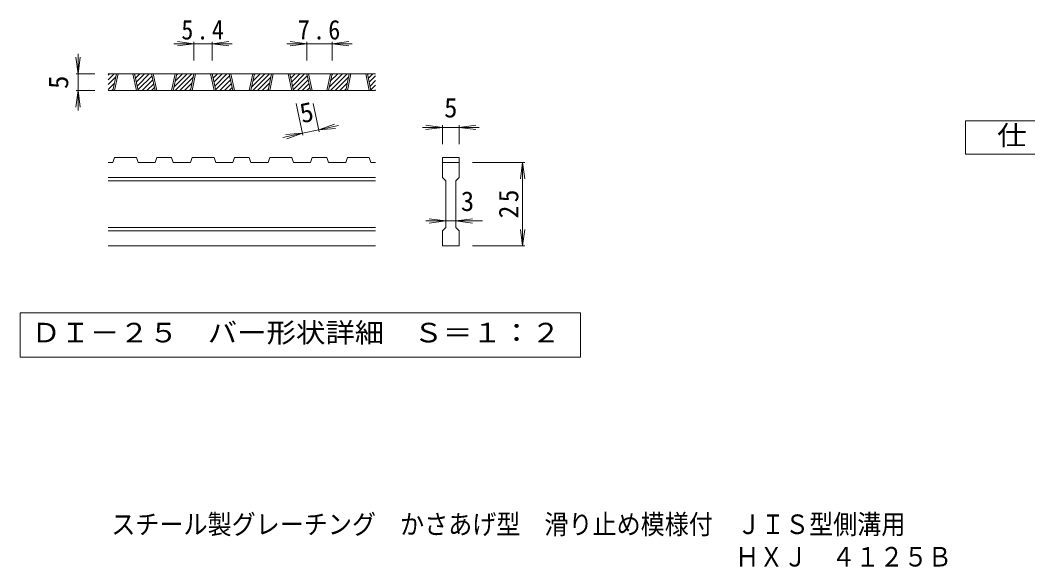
# Model space of a CAD drawing. Units: millimetres on the paper, enlarged 5 times, with parts at other scales. Extents: x -750 to 809, y -686 to 593.
# Drawn here: x -498 to 256, y -686 to -276 of the extents above; entities that cross this region are included whole.
import ezdxf
from ezdxf.enums import TextEntityAlignment as Align

# ---------------------------------------------------------------- set-up
doc = ezdxf.new("R2010")
doc.units = ezdxf.units.MM
doc.header["$LTSCALE"] = 5
for name, color, linetype, lineweight in [('D-0', 3, 'Continuous', 9), ('D-4', 7, 'Continuous', 9), ('F-4_F-4ﾚｲﾔ', 2, 'Continuous', 9)]:
    doc.layers.add(name, color=color, linetype=linetype, lineweight=lineweight)
doc.layers.add('F-5_F-5ﾚｲﾔ', color=2, linetype='Continuous')
doc.styles.add('ＭＳ ゴシック', font='')
doc.styles.get('ＭＳ ゴシック').set_extended_font_data('MS Gothic')

msp = doc.modelspace()

# ---------------------------------------------------------------- linework, layer by layer
at = {"layer": 'D-0'}
for p, q in [((-432.169, -321.117), (-427.636, -316.584)), ((-432.169, -317.581), (-431.172, -316.584)), ((-232.169, -316.584), (-432.169, -316.584)), ((-432.169, -324.652), (-426.588, -319.071)), ((-432.169, -328.188), (-427.551, -323.57)), ((-428.731, -329.084), (-426.056, -316.584)), ((-427.481, -329.084), (-424.806, -316.584)), ((-413.731, -316.584), (-411.056, -329.084)), ((-412.481, -316.584), (-409.806, -329.084)), ((-412.396, -316.983), (-411.996, -316.584)), ((-411.772, -319.895), (-408.461, -316.584)), ((-411.149, -322.807), (-404.925, -316.584)), ((-410.526, -325.72), (-401.39, -316.584)), ((-409.903, -328.632), (-399.373, -318.102)), ((-406.819, -329.084), (-398.75, -321.015)), ((-403.283, -329.084), (-398.126, -323.927)), ((-397.023, -329.084), (-399.698, -316.584)), ((-395.773, -329.084), (-398.448, -316.584)), ((-382.023, -316.584), (-384.698, -329.084)), ((-380.773, -316.584), (-383.448, -329.084)), ((-382.86, -326.339), (-373.106, -316.584)), ((-382.07, -329.084), (-369.57, -316.584)), ((-381.898, -321.84), (-376.641, -316.584)), ((-380.935, -317.342), (-380.177, -316.584)), ((-378.535, -329.084), (-368.522, -319.071)), ((-374.999, -329.084), (-369.485, -323.57)), ((-370.665, -329.084), (-367.99, -316.584)), ((-369.415, -329.084), (-366.74, -316.584)), ((-355.665, -316.584), (-352.99, -329.084)), ((-354.415, -316.584), (-351.74, -329.084)), ((-354.329, -316.983), (-353.93, -316.584)), ((-353.706, -319.895), (-350.395, -316.584)), ((-353.083, -322.807), (-346.859, -316.584)), ((-352.46, -325.72), (-343.324, -316.584)), ((-351.837, -328.632), (-341.307, -318.102)), ((-348.753, -329.084), (-340.684, -321.015)), ((-345.217, -329.084), (-340.06, -323.927)), ((-338.957, -329.084), (-341.632, -316.584)), ((-337.707, -329.084), (-340.382, -316.584)), ((-323.957, -316.584), (-326.632, -329.084)), ((-322.707, -316.584), (-325.382, -329.084)), ((-324.794, -326.339), (-315.04, -316.584)), ((-324.004, -329.084), (-311.504, -316.584)), ((-323.832, -321.84), (-318.575, -316.584)), ((-322.869, -317.342), (-322.111, -316.584)), ((-320.469, -329.084), (-310.456, -319.071)), ((-316.933, -329.084), (-311.419, -323.57)), ((-312.599, -329.084), (-309.924, -316.584)), ((-311.349, -329.084), (-308.674, -316.584)), ((-297.599, -316.584), (-294.924, -329.084)), ((-296.349, -316.584), (-293.674, -329.084)), ((-296.263, -316.983), (-295.864, -316.584)), ((-295.64, -319.895), (-292.329, -316.584)), ((-295.017, -322.807), (-288.793, -316.584)), ((-294.394, -325.72), (-285.258, -316.584)), ((-293.771, -328.632), (-283.241, -318.102)), ((-290.687, -329.084), (-282.618, -321.015)), ((-287.151, -329.084), (-281.994, -323.927)), ((-280.891, -329.084), (-283.566, -316.584)), ((-279.641, -329.084), (-282.316, -316.584)), ((-265.891, -316.584), (-268.566, -329.084)), ((-264.641, -316.584), (-267.316, -329.084)), ((-266.728, -326.339), (-256.974, -316.584)), ((-265.938, -329.084), (-253.438, -316.584)), ((-265.766, -321.84), (-260.509, -316.584)), ((-264.803, -317.342), (-264.045, -316.584)), ((-262.403, -329.084), (-252.39, -319.071)), ((-258.867, -329.084), (-253.353, -323.57)), ((-254.533, -329.084), (-251.858, -316.584)), ((-253.283, -329.084), (-250.608, -316.584)), ((-239.533, -316.584), (-236.858, -329.084)), ((-238.283, -316.584), (-235.608, -329.084)), ((-238.197, -316.983), (-237.798, -316.584)), ((-237.574, -319.895), (-234.263, -316.584)), ((-236.951, -322.807), (-232.169, -318.026)), ((-236.328, -325.72), (-232.169, -321.561)), ((-232.169, -329.084), (-432.169, -329.084)), ((-429.53, -329.084), (-428.513, -328.068)), ((-399.748, -329.084), (-397.503, -326.839)), ((-371.464, -329.084), (-370.447, -328.068)), ((-341.682, -329.084), (-339.437, -326.839)), ((-313.398, -329.084), (-312.381, -328.068)), ((-283.616, -329.084), (-281.371, -326.839)), ((-255.332, -329.084), (-254.315, -328.068)), ((-235.705, -328.632), (-232.169, -325.097)), ((-232.621, -329.084), (-232.169, -328.632)), ((-428.731, -382.834), (-432.169, -382.834)), ((-428.731, -382.834), (-427.481, -379.084)), ((-411.056, -379.084), (-427.481, -379.084)), ((-411.056, -379.084), (-409.806, -382.834)), ((-397.023, -382.834), (-409.806, -382.834)), ((-397.023, -382.834), (-395.773, -379.084)), ((-384.698, -379.084), (-395.773, -379.084)), ((-384.698, -379.084), (-383.448, -382.834)), ((-370.665, -382.834), (-383.448, -382.834)), ((-370.665, -382.834), (-369.415, -379.084)), ((-352.99, -379.084), (-369.415, -379.084)), ((-351.74, -382.834), (-352.99, -379.084)), ((-338.957, -382.834), (-351.74, -382.834)), ((-338.957, -382.834), (-337.707, -379.084)), ((-326.632, -379.084), (-337.707, -379.084)), ((-326.632, -379.084), (-325.382, -382.834)), ((-312.599, -382.834), (-325.382, -382.834)), ((-312.599, -382.834), (-311.349, -379.084)), ((-311.349, -379.084), (-294.924, -379.084)), ((-293.674, -382.834), (-294.924, -379.084)), ((-280.891, -382.834), (-293.674, -382.834)), ((-280.891, -382.834), (-279.641, -379.084)), ((-268.566, -379.084), (-279.641, -379.084)), ((-268.566, -379.084), (-267.316, -382.834)), ((-254.533, -382.834), (-267.316, -382.834)), ((-254.533, -382.834), (-253.283, -379.084)), ((-253.283, -379.084), (-236.858, -379.084)), ((-235.608, -382.834), (-236.858, -379.084)), ((-232.169, -382.834), (-235.608, -382.834)), ((-182.169, -379.084), (-169.669, -379.084)), ((-182.169, -379.084), (-182.169, -382.834)), ((-182.169, -382.834), (-169.669, -382.834)), ((-182.169, -394.084), (-182.169, -382.834)), ((-169.669, -379.084), (-169.669, -382.834)), ((-169.669, -382.834), (-169.669, -394.084)), ((-232.169, -394.084), (-432.169, -394.084)), ((-232.169, -396.583), (-432.169, -396.583)), ((-182.169, -394.084), (-179.669, -396.583)), ((-179.669, -431.583), (-179.669, -396.583)), ((-172.17, -396.583), (-169.669, -394.084)), ((-172.17, -396.583), (-172.17, -431.583)), ((-232.169, -431.584), (-432.169, -431.584)), ((-232.169, -434.084), (-432.169, -434.084)), ((-172.17, -431.583), (-169.669, -434.084)), ((-169.669, -434.084), (-169.669, -445.334)), ((-232.169, -445.334), (-432.169, -445.334)), ((-169.669, -445.334), (-182.169, -445.334))]:
    msp.add_line(p, q, dxfattribs=at)
msp.add_lwpolyline([(-182.169, -445.334), (-182.169, -434.084), (-179.669, -431.583)], dxfattribs=at)
at = {"layer": 'D-0', "color": 7}
msp.add_lwpolyline([(-497.996, -495.334), (-497.996, -528.559), (-78.842, -528.559), (-78.842, -495.334)], close=True, dxfattribs=at)
at = {"layer": 'D-4'}
for p, q in [((-367.99, -294.084), (-380.383, -292.452)), ((-367.99, -292.584), (-367.99, -306.584)), ((-354.415, -294.084), (-342.022, -292.452)), ((-354.415, -292.584), (-354.415, -306.584)), ((-283.566, -294.084), (-295.959, -292.452)), ((-283.566, -292.584), (-283.566, -306.584)), ((-264.641, -294.084), (-252.248, -292.452)), ((-264.641, -292.584), (-264.641, -306.584)), ((-367.99, -294.084), (-382.99, -294.084)), ((-367.99, -294.084), (-380.383, -295.715)), ((-354.415, -294.084), (-367.99, -294.084)), ((-354.415, -294.084), (-342.022, -295.715)), ((-354.415, -294.084), (-339.415, -294.084)), ((-283.566, -294.084), (-298.566, -294.084)), ((-283.566, -294.084), (-295.959, -295.715)), ((-264.641, -294.084), (-283.566, -294.084)), ((-264.641, -294.084), (-252.248, -295.715)), ((-264.641, -294.084), (-249.641, -294.084)), ((-454.669, -316.584), (-456.301, -304.191)), ((-454.669, -316.584), (-454.669, -301.584)), ((-454.669, -316.584), (-453.038, -304.191)), ((-456.169, -316.584), (-442.169, -316.584)), ((-454.669, -316.584), (-454.669, -329.084)), ((-454.669, -329.084), (-456.301, -341.477)), ((-456.169, -329.084), (-442.169, -329.084)), ((-454.669, -329.084), (-453.038, -341.477)), ((-454.669, -329.084), (-454.669, -344.084)), ((-286.522, -362.502), (-291.581, -338.862)), ((-274.299, -359.886), (-278.798, -338.862)), ((-286.836, -361.035), (-301.504, -364.174)), ((-286.836, -361.035), (-299.296, -362.033)), ((-286.836, -361.035), (-298.614, -365.224)), ((-274.613, -358.42), (-286.836, -361.035)), ((-274.613, -358.42), (-262.836, -354.231)), ((-274.613, -358.42), (-259.945, -355.281)), ((-274.613, -358.42), (-262.153, -357.422)), ((-182.169, -356.584), (-197.169, -356.584)), ((-182.169, -356.584), (-194.562, -354.952)), ((-182.169, -356.584), (-194.562, -358.215)), ((-182.169, -355.084), (-182.169, -369.084)), ((-169.669, -356.584), (-182.169, -356.584)), ((-169.669, -356.584), (-157.276, -354.952)), ((-169.669, -355.084), (-169.669, -369.084)), ((-169.669, -356.584), (-157.276, -358.215)), ((-169.669, -356.584), (-154.669, -356.584)), ((-120.669, -382.834), (-159.669, -382.834)), ((-122.169, -382.834), (-123.801, -395.227)), ((-122.169, -445.334), (-122.169, -382.834)), ((-122.169, -382.834), (-120.538, -395.227)), ((-179.669, -426.583), (-194.669, -426.583)), ((-179.669, -426.583), (-192.063, -424.952)), ((-179.669, -426.583), (-192.063, -428.215)), ((-172.17, -426.583), (-179.669, -426.583)), ((-172.17, -426.583), (-159.777, -424.952)), ((-172.17, -426.583), (-159.777, -428.215)), ((-172.17, -426.583), (-152.17, -426.583)), ((-122.169, -445.334), (-123.801, -432.941)), ((-122.169, -445.334), (-120.538, -432.941)), ((-120.669, -445.334), (-159.669, -445.334))]:
    msp.add_line(p, q, dxfattribs=at)
at = {"layer": 'F-4_F-4ﾚｲﾔ'}
msp.add_lwpolyline([(208.941, -376.769), (208.941, -351.769), (321.441, -351.769), (321.441, -376.769)], close=True, dxfattribs=at)

# ---------------------------------------------------------------- texts
at = {"layer": 'D-0', "color": 2, "style": 'ＭＳ ゴシック', "width": 1.1}
msp.add_text('ＤＩ－２５\u3000バー形状詳細\u3000Ｓ＝１：２', height=14.66, dxfattribs=at).set_placement((-489.669, -521.947), align=Align.BOTTOM_LEFT)
at = {"layer": 'D-4', "color": 2, "style": 'ＭＳ ゴシック'}
for rotation, p in [(90, (-457.669, -327.834)), (12.079, (-286.242, -357.84))]:
    msp.add_text('5', height=14.66, rotation=rotation, dxfattribs=at).set_placement(p, align=Align.BOTTOM_LEFT)
for s, p in [('5', (-180.919, -353.584)), ('3', (-168.42, -423.583))]:
    msp.add_text(s, height=14.66, dxfattribs=at).set_placement(p, align=Align.BOTTOM_LEFT)
at = {"layer": 'D-4', "color": 2, "char_height": 14.66, "attachment_point": 7, "style": 'ＭＳ ゴシック'}
for s, insert in [('\\T1.27;\\W0.9;5.4', (-377.452, -291.084)), ('\\T1.27;\\W0.9;7.6', (-290.353, -291.084))]:
    msp.add_mtext(s, dxfattribs=dict(at, insert=insert))
at = {"layer": 'D-4', "color": 2, "insert": (-125.169, -424.709), "char_height": 14.66, "attachment_point": 7, "rotation": 90, "style": 'ＭＳ ゴシック'}
msp.add_mtext('\\T1.27;\\W0.95;25', dxfattribs=at)
at = {"layer": 'F-4_F-4ﾚｲﾔ', "style": 'ＭＳ ゴシック', "width": 1.1}
msp.add_text('仕\u3000様', height=14.66, dxfattribs=at).set_placement((232.692, -374.269), align=Align.BOTTOM_LEFT)
at = {"layer": 'F-5_F-5ﾚｲﾔ', "style": 'ＭＳ ゴシック', "width": 0.9}
for s, p in [('スチール製グレーチング\u3000かさあげ型\u3000滑り止め模様付\u3000ＪＩＳ型側溝用', (-429.828, -665.373)), ('ＨＸＪ\u3000４１２５Ｂ', (36.832, -689.67))]:
    msp.add_text(s, height=14.66, dxfattribs=at).set_placement(p, align=Align.BOTTOM_LEFT)

doc.saveas('drawing.dxf')
